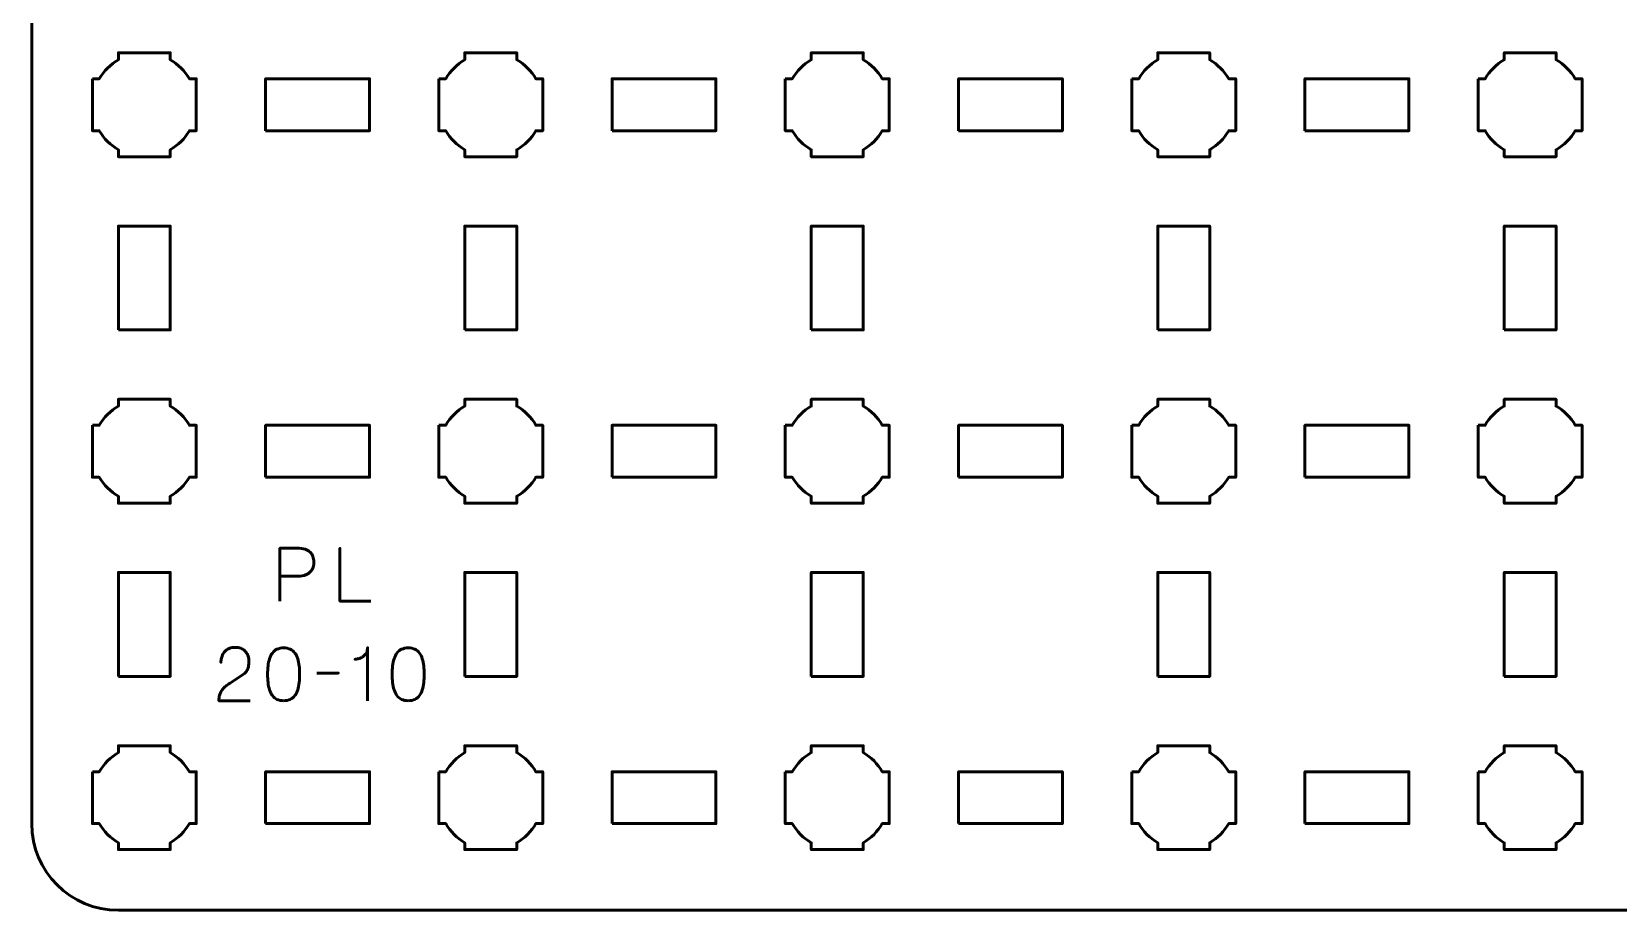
# Model space of a CAD drawing. Header units: centimetres. Extents: x -30.1 to 9.2, y -24.5 to -5.2.
# Drawn here: x -30.15 to -20.99, y -24.5 to -19.43 of the extents above; entities that cross this region are included whole.
import ezdxf

# ---------------------------------------------------------------- set-up
doc = ezdxf.new("R2010")
doc.units = ezdxf.units.CM
doc.header["$MEASUREMENT"] = 0
doc.layers.add('Layer 1', color=7, linetype='Continuous')

msp = doc.modelspace()

# ---------------------------------------------------------------- linework, layer by layer
at = {"layer": 'Layer 1', "color": 250, "lineweight": 53}
for points in [[(-28.8, -20), (-28.2, -20), (-28.2, -19.7), (-28.8, -19.7), (-28.8, -20)], [(-26.8, -20), (-26.2, -20), (-26.2, -19.7), (-26.8, -19.7), (-26.8, -20)], [(-24.8, -20), (-24.2, -20), (-24.2, -19.7), (-24.8, -19.7), (-24.8, -20)], [(-22.8, -20), (-22.2, -20), (-22.2, -19.7), (-22.8, -19.7), (-22.8, -20)], [(-29.65, -21.15), (-29.35, -21.15), (-29.35, -20.55), (-29.65, -20.55), (-29.65, -21.15)], [(-27.65, -21.15), (-27.35, -21.15), (-27.35, -20.55), (-27.65, -20.55), (-27.65, -21.15)], [(-25.65, -21.15), (-25.35, -21.15), (-25.35, -20.55), (-25.65, -20.55), (-25.65, -21.15)], [(-23.65, -21.15), (-23.35, -21.15), (-23.35, -20.55), (-23.65, -20.55), (-23.65, -21.15)], [(-21.65, -21.15), (-21.35, -21.15), (-21.35, -20.55), (-21.65, -20.55), (-21.65, -21.15)], [(-28.8, -22), (-28.2, -22), (-28.2, -21.7), (-28.8, -21.7), (-28.8, -22)], [(-26.8, -22), (-26.2, -22), (-26.2, -21.7), (-26.8, -21.7), (-26.8, -22)], [(-24.8, -22), (-24.2, -22), (-24.2, -21.7), (-24.8, -21.7), (-24.8, -22)], [(-22.8, -22), (-22.2, -22), (-22.2, -21.7), (-22.8, -21.7), (-22.8, -22)], [(-29.65, -23.15), (-29.35, -23.15), (-29.35, -22.55), (-29.65, -22.55), (-29.65, -23.15)], [(-27.65, -23.15), (-27.35, -23.15), (-27.35, -22.55), (-27.65, -22.55), (-27.65, -23.15)], [(-25.65, -23.15), (-25.35, -23.15), (-25.35, -22.55), (-25.65, -22.55), (-25.65, -23.15)], [(-23.65, -23.15), (-23.35, -23.15), (-23.35, -22.55), (-23.65, -22.55), (-23.65, -23.15)], [(-21.65, -23.15), (-21.35, -23.15), (-21.35, -22.55), (-21.65, -22.55), (-21.65, -23.15)], [(-28.8, -24), (-28.2, -24), (-28.2, -23.7), (-28.8, -23.7), (-28.8, -24)], [(-26.8, -24), (-26.2, -24), (-26.2, -23.7), (-26.8, -23.7), (-26.8, -24)], [(-24.8, -24), (-24.2, -24), (-24.2, -23.7), (-24.8, -23.7), (-24.8, -24)], [(-22.8, -24), (-22.2, -24), (-22.2, -23.7), (-22.8, -23.7), (-22.8, -24)]]:
    msp.add_lwpolyline(points, close=True, dxfattribs=at)
msp.add_open_spline([(-30.15, -24), (-30.15, -24), (-30.15, -5.7), (-30.15, -5.7), (-30.15, -5.7), (-30.15, -5.42391), (-29.92609, -5.2), (-29.65, -5.2), (-29.65, -5.2), (-29.65, -5.2), (8.65, -5.2), (8.65, -5.2), (8.65, -5.2), (8.92609, -5.2), (9.15, -5.42391), (9.15, -5.7), (9.15, -5.7), (9.15, -5.7), (9.15, -24), (9.15, -24), (9.15, -24), (9.15, -24.27609), (8.92609, -24.5), (8.65, -24.5), (8.65, -24.5), (8.65, -24.5), (-29.65, -24.5), (-29.65, -24.5), (-29.65, -24.5), (-29.92609, -24.5), (-30.15, -24.27609), (-30.15, -24)], degree=3, knots=[0, 0, 0, 0, 0.125, 0.125, 0.125, 0.125, 0.25, 0.25, 0.25, 0.25, 0.375, 0.375, 0.375, 0.375, 0.5, 0.5, 0.5, 0.5, 0.625, 0.625, 0.625, 0.625, 0.75, 0.75, 0.75, 0.75, 0.875, 0.875, 0.875, 0.875, 1, 1, 1, 1], dxfattribs=at)
at = {"layer": 'Layer 1', "lineweight": 53}
for points in [[(-29.8, -19.7), (-29.8, -19.7), (-29.75985, -19.7), (-29.75985, -19.7), (-29.75985, -19.7), (-29.7335, -19.65447), (-29.69553, -19.6165), (-29.65, -19.59015), (-29.65, -19.59015), (-29.65, -19.59015), (-29.65, -19.55), (-29.65, -19.55), (-29.65, -19.55), (-29.65, -19.55), (-29.5, -19.55), (-29.5, -19.55), (-29.5, -19.55), (-29.5, -19.55), (-29.35, -19.55), (-29.35, -19.55), (-29.35, -19.55), (-29.35, -19.55), (-29.35, -19.59015), (-29.35, -19.59015), (-29.35, -19.59015), (-29.30447, -19.6165), (-29.2665, -19.65447), (-29.24015, -19.7), (-29.24015, -19.7), (-29.24015, -19.7), (-29.2, -19.7), (-29.2, -19.7), (-29.2, -19.7), (-29.2, -19.7), (-29.2, -19.85), (-29.2, -19.85), (-29.2, -19.85), (-29.2, -19.85), (-29.2, -20), (-29.2, -20), (-29.2, -20), (-29.2, -20), (-29.24015, -20), (-29.24015, -20), (-29.24015, -20), (-29.2665, -20.04553), (-29.30447, -20.0835), (-29.35, -20.10985), (-29.35, -20.10985), (-29.35, -20.10985), (-29.35, -20.15), (-29.35, -20.15), (-29.35, -20.15), (-29.35, -20.15), (-29.5, -20.15), (-29.5, -20.15), (-29.5, -20.15), (-29.5, -20.15), (-29.65, -20.15), (-29.65, -20.15), (-29.65, -20.15), (-29.65, -20.15), (-29.65, -20.10985), (-29.65, -20.10985), (-29.65, -20.10985), (-29.69553, -20.0835), (-29.7335, -20.04553), (-29.75985, -20), (-29.75985, -20), (-29.75985, -20), (-29.8, -20), (-29.8, -20), (-29.8, -20), (-29.8, -20), (-29.8, -19.85), (-29.8, -19.85), (-29.8, -19.85), (-29.8, -19.85), (-29.8, -19.7), (-29.8, -19.7)], [(-27.8, -19.7), (-27.8, -19.7), (-27.75985, -19.7), (-27.75985, -19.7), (-27.75985, -19.7), (-27.7335, -19.65447), (-27.69553, -19.6165), (-27.65, -19.59015), (-27.65, -19.59015), (-27.65, -19.59015), (-27.65, -19.55), (-27.65, -19.55), (-27.65, -19.55), (-27.65, -19.55), (-27.5, -19.55), (-27.5, -19.55), (-27.5, -19.55), (-27.5, -19.55), (-27.35, -19.55), (-27.35, -19.55), (-27.35, -19.55), (-27.35, -19.55), (-27.35, -19.59015), (-27.35, -19.59015), (-27.35, -19.59015), (-27.30447, -19.6165), (-27.2665, -19.65447), (-27.24015, -19.7), (-27.24015, -19.7), (-27.24015, -19.7), (-27.2, -19.7), (-27.2, -19.7), (-27.2, -19.7), (-27.2, -19.7), (-27.2, -19.85), (-27.2, -19.85), (-27.2, -19.85), (-27.2, -19.85), (-27.2, -20), (-27.2, -20), (-27.2, -20), (-27.2, -20), (-27.24015, -20), (-27.24015, -20), (-27.24015, -20), (-27.2665, -20.04553), (-27.30447, -20.0835), (-27.35, -20.10985), (-27.35, -20.10985), (-27.35, -20.10985), (-27.35, -20.15), (-27.35, -20.15), (-27.35, -20.15), (-27.35, -20.15), (-27.5, -20.15), (-27.5, -20.15), (-27.5, -20.15), (-27.5, -20.15), (-27.65, -20.15), (-27.65, -20.15), (-27.65, -20.15), (-27.65, -20.15), (-27.65, -20.10985), (-27.65, -20.10985), (-27.65, -20.10985), (-27.69553, -20.0835), (-27.7335, -20.04553), (-27.75985, -20), (-27.75985, -20), (-27.75985, -20), (-27.8, -20), (-27.8, -20), (-27.8, -20), (-27.8, -20), (-27.8, -19.85), (-27.8, -19.85), (-27.8, -19.85), (-27.8, -19.85), (-27.8, -19.7), (-27.8, -19.7)], [(-25.8, -19.7), (-25.8, -19.7), (-25.75985, -19.7), (-25.75985, -19.7), (-25.75985, -19.7), (-25.7335, -19.65447), (-25.69553, -19.6165), (-25.65, -19.59015), (-25.65, -19.59015), (-25.65, -19.59015), (-25.65, -19.55), (-25.65, -19.55), (-25.65, -19.55), (-25.65, -19.55), (-25.5, -19.55), (-25.5, -19.55), (-25.5, -19.55), (-25.5, -19.55), (-25.35, -19.55), (-25.35, -19.55), (-25.35, -19.55), (-25.35, -19.55), (-25.35, -19.59015), (-25.35, -19.59015), (-25.35, -19.59015), (-25.30447, -19.6165), (-25.2665, -19.65447), (-25.24015, -19.7), (-25.24015, -19.7), (-25.24015, -19.7), (-25.2, -19.7), (-25.2, -19.7), (-25.2, -19.7), (-25.2, -19.7), (-25.2, -19.85), (-25.2, -19.85), (-25.2, -19.85), (-25.2, -19.85), (-25.2, -20), (-25.2, -20), (-25.2, -20), (-25.2, -20), (-25.24015, -20), (-25.24015, -20), (-25.24015, -20), (-25.2665, -20.04553), (-25.30447, -20.0835), (-25.35, -20.10985), (-25.35, -20.10985), (-25.35, -20.10985), (-25.35, -20.15), (-25.35, -20.15), (-25.35, -20.15), (-25.35, -20.15), (-25.5, -20.15), (-25.5, -20.15), (-25.5, -20.15), (-25.5, -20.15), (-25.65, -20.15), (-25.65, -20.15), (-25.65, -20.15), (-25.65, -20.15), (-25.65, -20.10985), (-25.65, -20.10985), (-25.65, -20.10985), (-25.69553, -20.0835), (-25.7335, -20.04553), (-25.75985, -20), (-25.75985, -20), (-25.75985, -20), (-25.8, -20), (-25.8, -20), (-25.8, -20), (-25.8, -20), (-25.8, -19.85), (-25.8, -19.85), (-25.8, -19.85), (-25.8, -19.85), (-25.8, -19.7), (-25.8, -19.7)], [(-23.8, -19.7), (-23.8, -19.7), (-23.75985, -19.7), (-23.75985, -19.7), (-23.75985, -19.7), (-23.7335, -19.65447), (-23.69553, -19.6165), (-23.65, -19.59015), (-23.65, -19.59015), (-23.65, -19.59015), (-23.65, -19.55), (-23.65, -19.55), (-23.65, -19.55), (-23.65, -19.55), (-23.5, -19.55), (-23.5, -19.55), (-23.5, -19.55), (-23.5, -19.55), (-23.35, -19.55), (-23.35, -19.55), (-23.35, -19.55), (-23.35, -19.55), (-23.35, -19.59015), (-23.35, -19.59015), (-23.35, -19.59015), (-23.30447, -19.6165), (-23.2665, -19.65447), (-23.24015, -19.7), (-23.24015, -19.7), (-23.24015, -19.7), (-23.2, -19.7), (-23.2, -19.7), (-23.2, -19.7), (-23.2, -19.7), (-23.2, -19.85), (-23.2, -19.85), (-23.2, -19.85), (-23.2, -19.85), (-23.2, -20), (-23.2, -20), (-23.2, -20), (-23.2, -20), (-23.24015, -20), (-23.24015, -20), (-23.24015, -20), (-23.2665, -20.04553), (-23.30447, -20.0835), (-23.35, -20.10985), (-23.35, -20.10985), (-23.35, -20.10985), (-23.35, -20.15), (-23.35, -20.15), (-23.35, -20.15), (-23.35, -20.15), (-23.5, -20.15), (-23.5, -20.15), (-23.5, -20.15), (-23.5, -20.15), (-23.65, -20.15), (-23.65, -20.15), (-23.65, -20.15), (-23.65, -20.15), (-23.65, -20.10985), (-23.65, -20.10985), (-23.65, -20.10985), (-23.69553, -20.0835), (-23.7335, -20.04553), (-23.75985, -20), (-23.75985, -20), (-23.75985, -20), (-23.8, -20), (-23.8, -20), (-23.8, -20), (-23.8, -20), (-23.8, -19.85), (-23.8, -19.85), (-23.8, -19.85), (-23.8, -19.85), (-23.8, -19.7), (-23.8, -19.7)], [(-21.8, -19.7), (-21.8, -19.7), (-21.75985, -19.7), (-21.75985, -19.7), (-21.75985, -19.7), (-21.7335, -19.65447), (-21.69553, -19.6165), (-21.65, -19.59015), (-21.65, -19.59015), (-21.65, -19.59015), (-21.65, -19.55), (-21.65, -19.55), (-21.65, -19.55), (-21.65, -19.55), (-21.5, -19.55), (-21.5, -19.55), (-21.5, -19.55), (-21.5, -19.55), (-21.35, -19.55), (-21.35, -19.55), (-21.35, -19.55), (-21.35, -19.55), (-21.35, -19.59015), (-21.35, -19.59015), (-21.35, -19.59015), (-21.30447, -19.6165), (-21.2665, -19.65447), (-21.24015, -19.7), (-21.24015, -19.7), (-21.24015, -19.7), (-21.2, -19.7), (-21.2, -19.7), (-21.2, -19.7), (-21.2, -19.7), (-21.2, -19.85), (-21.2, -19.85), (-21.2, -19.85), (-21.2, -19.85), (-21.2, -20), (-21.2, -20), (-21.2, -20), (-21.2, -20), (-21.24015, -20), (-21.24015, -20), (-21.24015, -20), (-21.2665, -20.04553), (-21.30447, -20.0835), (-21.35, -20.10985), (-21.35, -20.10985), (-21.35, -20.10985), (-21.35, -20.15), (-21.35, -20.15), (-21.35, -20.15), (-21.35, -20.15), (-21.5, -20.15), (-21.5, -20.15), (-21.5, -20.15), (-21.5, -20.15), (-21.65, -20.15), (-21.65, -20.15), (-21.65, -20.15), (-21.65, -20.15), (-21.65, -20.10985), (-21.65, -20.10985), (-21.65, -20.10985), (-21.69553, -20.0835), (-21.7335, -20.04553), (-21.75985, -20), (-21.75985, -20), (-21.75985, -20), (-21.8, -20), (-21.8, -20), (-21.8, -20), (-21.8, -20), (-21.8, -19.85), (-21.8, -19.85), (-21.8, -19.85), (-21.8, -19.85), (-21.8, -19.7), (-21.8, -19.7)], [(-29.8, -21.7), (-29.8, -21.7), (-29.75985, -21.7), (-29.75985, -21.7), (-29.75985, -21.7), (-29.7335, -21.65447), (-29.69553, -21.6165), (-29.65, -21.59015), (-29.65, -21.59015), (-29.65, -21.59015), (-29.65, -21.55), (-29.65, -21.55), (-29.65, -21.55), (-29.65, -21.55), (-29.5, -21.55), (-29.5, -21.55), (-29.5, -21.55), (-29.5, -21.55), (-29.35, -21.55), (-29.35, -21.55), (-29.35, -21.55), (-29.35, -21.55), (-29.35, -21.59015), (-29.35, -21.59015), (-29.35, -21.59015), (-29.30447, -21.6165), (-29.2665, -21.65447), (-29.24015, -21.7), (-29.24015, -21.7), (-29.24015, -21.7), (-29.2, -21.7), (-29.2, -21.7), (-29.2, -21.7), (-29.2, -21.7), (-29.2, -21.85), (-29.2, -21.85), (-29.2, -21.85), (-29.2, -21.85), (-29.2, -22), (-29.2, -22), (-29.2, -22), (-29.2, -22), (-29.24015, -22), (-29.24015, -22), (-29.24015, -22), (-29.2665, -22.04553), (-29.30447, -22.0835), (-29.35, -22.10985), (-29.35, -22.10985), (-29.35, -22.10985), (-29.35, -22.15), (-29.35, -22.15), (-29.35, -22.15), (-29.35, -22.15), (-29.5, -22.15), (-29.5, -22.15), (-29.5, -22.15), (-29.5, -22.15), (-29.65, -22.15), (-29.65, -22.15), (-29.65, -22.15), (-29.65, -22.15), (-29.65, -22.10985), (-29.65, -22.10985), (-29.65, -22.10985), (-29.69553, -22.0835), (-29.7335, -22.04553), (-29.75985, -22), (-29.75985, -22), (-29.75985, -22), (-29.8, -22), (-29.8, -22), (-29.8, -22), (-29.8, -22), (-29.8, -21.85), (-29.8, -21.85), (-29.8, -21.85), (-29.8, -21.85), (-29.8, -21.7), (-29.8, -21.7)], [(-27.8, -21.7), (-27.8, -21.7), (-27.75985, -21.7), (-27.75985, -21.7), (-27.75985, -21.7), (-27.7335, -21.65447), (-27.69553, -21.6165), (-27.65, -21.59015), (-27.65, -21.59015), (-27.65, -21.59015), (-27.65, -21.55), (-27.65, -21.55), (-27.65, -21.55), (-27.65, -21.55), (-27.5, -21.55), (-27.5, -21.55), (-27.5, -21.55), (-27.5, -21.55), (-27.35, -21.55), (-27.35, -21.55), (-27.35, -21.55), (-27.35, -21.55), (-27.35, -21.59015), (-27.35, -21.59015), (-27.35, -21.59015), (-27.30447, -21.6165), (-27.2665, -21.65447), (-27.24015, -21.7), (-27.24015, -21.7), (-27.24015, -21.7), (-27.2, -21.7), (-27.2, -21.7), (-27.2, -21.7), (-27.2, -21.7), (-27.2, -21.85), (-27.2, -21.85), (-27.2, -21.85), (-27.2, -21.85), (-27.2, -22), (-27.2, -22), (-27.2, -22), (-27.2, -22), (-27.24015, -22), (-27.24015, -22), (-27.24015, -22), (-27.2665, -22.04553), (-27.30447, -22.0835), (-27.35, -22.10985), (-27.35, -22.10985), (-27.35, -22.10985), (-27.35, -22.15), (-27.35, -22.15), (-27.35, -22.15), (-27.35, -22.15), (-27.5, -22.15), (-27.5, -22.15), (-27.5, -22.15), (-27.5, -22.15), (-27.65, -22.15), (-27.65, -22.15), (-27.65, -22.15), (-27.65, -22.15), (-27.65, -22.10985), (-27.65, -22.10985), (-27.65, -22.10985), (-27.69553, -22.0835), (-27.7335, -22.04553), (-27.75985, -22), (-27.75985, -22), (-27.75985, -22), (-27.8, -22), (-27.8, -22), (-27.8, -22), (-27.8, -22), (-27.8, -21.85), (-27.8, -21.85), (-27.8, -21.85), (-27.8, -21.85), (-27.8, -21.7), (-27.8, -21.7)], [(-25.8, -21.7), (-25.8, -21.7), (-25.75985, -21.7), (-25.75985, -21.7), (-25.75985, -21.7), (-25.7335, -21.65447), (-25.69553, -21.6165), (-25.65, -21.59015), (-25.65, -21.59015), (-25.65, -21.59015), (-25.65, -21.55), (-25.65, -21.55), (-25.65, -21.55), (-25.65, -21.55), (-25.5, -21.55), (-25.5, -21.55), (-25.5, -21.55), (-25.5, -21.55), (-25.35, -21.55), (-25.35, -21.55), (-25.35, -21.55), (-25.35, -21.55), (-25.35, -21.59015), (-25.35, -21.59015), (-25.35, -21.59015), (-25.30447, -21.6165), (-25.2665, -21.65447), (-25.24015, -21.7), (-25.24015, -21.7), (-25.24015, -21.7), (-25.2, -21.7), (-25.2, -21.7), (-25.2, -21.7), (-25.2, -21.7), (-25.2, -21.85), (-25.2, -21.85), (-25.2, -21.85), (-25.2, -21.85), (-25.2, -22), (-25.2, -22), (-25.2, -22), (-25.2, -22), (-25.24015, -22), (-25.24015, -22), (-25.24015, -22), (-25.2665, -22.04553), (-25.30447, -22.0835), (-25.35, -22.10985), (-25.35, -22.10985), (-25.35, -22.10985), (-25.35, -22.15), (-25.35, -22.15), (-25.35, -22.15), (-25.35, -22.15), (-25.5, -22.15), (-25.5, -22.15), (-25.5, -22.15), (-25.5, -22.15), (-25.65, -22.15), (-25.65, -22.15), (-25.65, -22.15), (-25.65, -22.15), (-25.65, -22.10985), (-25.65, -22.10985), (-25.65, -22.10985), (-25.69553, -22.0835), (-25.7335, -22.04553), (-25.75985, -22), (-25.75985, -22), (-25.75985, -22), (-25.8, -22), (-25.8, -22), (-25.8, -22), (-25.8, -22), (-25.8, -21.85), (-25.8, -21.85), (-25.8, -21.85), (-25.8, -21.85), (-25.8, -21.7), (-25.8, -21.7)], [(-23.8, -21.7), (-23.8, -21.7), (-23.75985, -21.7), (-23.75985, -21.7), (-23.75985, -21.7), (-23.7335, -21.65447), (-23.69553, -21.6165), (-23.65, -21.59015), (-23.65, -21.59015), (-23.65, -21.59015), (-23.65, -21.55), (-23.65, -21.55), (-23.65, -21.55), (-23.65, -21.55), (-23.5, -21.55), (-23.5, -21.55), (-23.5, -21.55), (-23.5, -21.55), (-23.35, -21.55), (-23.35, -21.55), (-23.35, -21.55), (-23.35, -21.55), (-23.35, -21.59015), (-23.35, -21.59015), (-23.35, -21.59015), (-23.30447, -21.6165), (-23.2665, -21.65447), (-23.24015, -21.7), (-23.24015, -21.7), (-23.24015, -21.7), (-23.2, -21.7), (-23.2, -21.7), (-23.2, -21.7), (-23.2, -21.7), (-23.2, -21.85), (-23.2, -21.85), (-23.2, -21.85), (-23.2, -21.85), (-23.2, -22), (-23.2, -22), (-23.2, -22), (-23.2, -22), (-23.24015, -22), (-23.24015, -22), (-23.24015, -22), (-23.2665, -22.04553), (-23.30447, -22.0835), (-23.35, -22.10985), (-23.35, -22.10985), (-23.35, -22.10985), (-23.35, -22.15), (-23.35, -22.15), (-23.35, -22.15), (-23.35, -22.15), (-23.5, -22.15), (-23.5, -22.15), (-23.5, -22.15), (-23.5, -22.15), (-23.65, -22.15), (-23.65, -22.15), (-23.65, -22.15), (-23.65, -22.15), (-23.65, -22.10985), (-23.65, -22.10985), (-23.65, -22.10985), (-23.69553, -22.0835), (-23.7335, -22.04553), (-23.75985, -22), (-23.75985, -22), (-23.75985, -22), (-23.8, -22), (-23.8, -22), (-23.8, -22), (-23.8, -22), (-23.8, -21.85), (-23.8, -21.85), (-23.8, -21.85), (-23.8, -21.85), (-23.8, -21.7), (-23.8, -21.7)], [(-21.8, -21.7), (-21.8, -21.7), (-21.75985, -21.7), (-21.75985, -21.7), (-21.75985, -21.7), (-21.7335, -21.65447), (-21.69553, -21.6165), (-21.65, -21.59015), (-21.65, -21.59015), (-21.65, -21.59015), (-21.65, -21.55), (-21.65, -21.55), (-21.65, -21.55), (-21.65, -21.55), (-21.5, -21.55), (-21.5, -21.55), (-21.5, -21.55), (-21.5, -21.55), (-21.35, -21.55), (-21.35, -21.55), (-21.35, -21.55), (-21.35, -21.55), (-21.35, -21.59015), (-21.35, -21.59015), (-21.35, -21.59015), (-21.30447, -21.6165), (-21.2665, -21.65447), (-21.24015, -21.7), (-21.24015, -21.7), (-21.24015, -21.7), (-21.2, -21.7), (-21.2, -21.7), (-21.2, -21.7), (-21.2, -21.7), (-21.2, -21.85), (-21.2, -21.85), (-21.2, -21.85), (-21.2, -21.85), (-21.2, -22), (-21.2, -22), (-21.2, -22), (-21.2, -22), (-21.24015, -22), (-21.24015, -22), (-21.24015, -22), (-21.2665, -22.04553), (-21.30447, -22.0835), (-21.35, -22.10985), (-21.35, -22.10985), (-21.35, -22.10985), (-21.35, -22.15), (-21.35, -22.15), (-21.35, -22.15), (-21.35, -22.15), (-21.5, -22.15), (-21.5, -22.15), (-21.5, -22.15), (-21.5, -22.15), (-21.65, -22.15), (-21.65, -22.15), (-21.65, -22.15), (-21.65, -22.15), (-21.65, -22.10985), (-21.65, -22.10985), (-21.65, -22.10985), (-21.69553, -22.0835), (-21.7335, -22.04553), (-21.75985, -22), (-21.75985, -22), (-21.75985, -22), (-21.8, -22), (-21.8, -22), (-21.8, -22), (-21.8, -22), (-21.8, -21.85), (-21.8, -21.85), (-21.8, -21.85), (-21.8, -21.85), (-21.8, -21.7), (-21.8, -21.7)], [(-29.8, -23.7), (-29.8, -23.7), (-29.75985, -23.7), (-29.75985, -23.7), (-29.75985, -23.7), (-29.7335, -23.65447), (-29.69553, -23.6165), (-29.65, -23.59015), (-29.65, -23.59015), (-29.65, -23.59015), (-29.65, -23.55), (-29.65, -23.55), (-29.65, -23.55), (-29.65, -23.55), (-29.5, -23.55), (-29.5, -23.55), (-29.5, -23.55), (-29.5, -23.55), (-29.35, -23.55), (-29.35, -23.55), (-29.35, -23.55), (-29.35, -23.55), (-29.35, -23.59015), (-29.35, -23.59015), (-29.35, -23.59015), (-29.30447, -23.6165), (-29.2665, -23.65447), (-29.24015, -23.7), (-29.24015, -23.7), (-29.24015, -23.7), (-29.2, -23.7), (-29.2, -23.7), (-29.2, -23.7), (-29.2, -23.7), (-29.2, -23.85), (-29.2, -23.85), (-29.2, -23.85), (-29.2, -23.85), (-29.2, -24), (-29.2, -24), (-29.2, -24), (-29.2, -24), (-29.24015, -24), (-29.24015, -24), (-29.24015, -24), (-29.2665, -24.04553), (-29.30447, -24.0835), (-29.35, -24.10985), (-29.35, -24.10985), (-29.35, -24.10985), (-29.35, -24.15), (-29.35, -24.15), (-29.35, -24.15), (-29.35, -24.15), (-29.5, -24.15), (-29.5, -24.15), (-29.5, -24.15), (-29.5, -24.15), (-29.65, -24.15), (-29.65, -24.15), (-29.65, -24.15), (-29.65, -24.15), (-29.65, -24.10985), (-29.65, -24.10985), (-29.65, -24.10985), (-29.69553, -24.0835), (-29.7335, -24.04553), (-29.75985, -24), (-29.75985, -24), (-29.75985, -24), (-29.8, -24), (-29.8, -24), (-29.8, -24), (-29.8, -24), (-29.8, -23.85), (-29.8, -23.85), (-29.8, -23.85), (-29.8, -23.85), (-29.8, -23.7), (-29.8, -23.7)], [(-27.8, -23.7), (-27.8, -23.7), (-27.75985, -23.7), (-27.75985, -23.7), (-27.75985, -23.7), (-27.7335, -23.65447), (-27.69553, -23.6165), (-27.65, -23.59015), (-27.65, -23.59015), (-27.65, -23.59015), (-27.65, -23.55), (-27.65, -23.55), (-27.65, -23.55), (-27.65, -23.55), (-27.5, -23.55), (-27.5, -23.55), (-27.5, -23.55), (-27.5, -23.55), (-27.35, -23.55), (-27.35, -23.55), (-27.35, -23.55), (-27.35, -23.55), (-27.35, -23.59015), (-27.35, -23.59015), (-27.35, -23.59015), (-27.30447, -23.6165), (-27.2665, -23.65447), (-27.24015, -23.7), (-27.24015, -23.7), (-27.24015, -23.7), (-27.2, -23.7), (-27.2, -23.7), (-27.2, -23.7), (-27.2, -23.7), (-27.2, -23.85), (-27.2, -23.85), (-27.2, -23.85), (-27.2, -23.85), (-27.2, -24), (-27.2, -24), (-27.2, -24), (-27.2, -24), (-27.24015, -24), (-27.24015, -24), (-27.24015, -24), (-27.2665, -24.04553), (-27.30447, -24.0835), (-27.35, -24.10985), (-27.35, -24.10985), (-27.35, -24.10985), (-27.35, -24.15), (-27.35, -24.15), (-27.35, -24.15), (-27.35, -24.15), (-27.5, -24.15), (-27.5, -24.15), (-27.5, -24.15), (-27.5, -24.15), (-27.65, -24.15), (-27.65, -24.15), (-27.65, -24.15), (-27.65, -24.15), (-27.65, -24.10985), (-27.65, -24.10985), (-27.65, -24.10985), (-27.69553, -24.0835), (-27.7335, -24.04553), (-27.75985, -24), (-27.75985, -24), (-27.75985, -24), (-27.8, -24), (-27.8, -24), (-27.8, -24), (-27.8, -24), (-27.8, -23.85), (-27.8, -23.85), (-27.8, -23.85), (-27.8, -23.85), (-27.8, -23.7), (-27.8, -23.7)], [(-25.8, -23.7), (-25.8, -23.7), (-25.75985, -23.7), (-25.75985, -23.7), (-25.75985, -23.7), (-25.7335, -23.65447), (-25.69553, -23.6165), (-25.65, -23.59015), (-25.65, -23.59015), (-25.65, -23.59015), (-25.65, -23.55), (-25.65, -23.55), (-25.65, -23.55), (-25.65, -23.55), (-25.5, -23.55), (-25.5, -23.55), (-25.5, -23.55), (-25.5, -23.55), (-25.35, -23.55), (-25.35, -23.55), (-25.35, -23.55), (-25.35, -23.55), (-25.35, -23.59015), (-25.35, -23.59015), (-25.35, -23.59015), (-25.30447, -23.6165), (-25.2665, -23.65447), (-25.24015, -23.7), (-25.24015, -23.7), (-25.24015, -23.7), (-25.2, -23.7), (-25.2, -23.7), (-25.2, -23.7), (-25.2, -23.7), (-25.2, -23.85), (-25.2, -23.85), (-25.2, -23.85), (-25.2, -23.85), (-25.2, -24), (-25.2, -24), (-25.2, -24), (-25.2, -24), (-25.24015, -24), (-25.24015, -24), (-25.24015, -24), (-25.2665, -24.04553), (-25.30447, -24.0835), (-25.35, -24.10985), (-25.35, -24.10985), (-25.35, -24.10985), (-25.35, -24.15), (-25.35, -24.15), (-25.35, -24.15), (-25.35, -24.15), (-25.5, -24.15), (-25.5, -24.15), (-25.5, -24.15), (-25.5, -24.15), (-25.65, -24.15), (-25.65, -24.15), (-25.65, -24.15), (-25.65, -24.15), (-25.65, -24.10985), (-25.65, -24.10985), (-25.65, -24.10985), (-25.69553, -24.0835), (-25.7335, -24.04553), (-25.75985, -24), (-25.75985, -24), (-25.75985, -24), (-25.8, -24), (-25.8, -24), (-25.8, -24), (-25.8, -24), (-25.8, -23.85), (-25.8, -23.85), (-25.8, -23.85), (-25.8, -23.85), (-25.8, -23.7), (-25.8, -23.7)], [(-23.8, -23.7), (-23.8, -23.7), (-23.75985, -23.7), (-23.75985, -23.7), (-23.75985, -23.7), (-23.7335, -23.65447), (-23.69553, -23.6165), (-23.65, -23.59015), (-23.65, -23.59015), (-23.65, -23.59015), (-23.65, -23.55), (-23.65, -23.55), (-23.65, -23.55), (-23.65, -23.55), (-23.5, -23.55), (-23.5, -23.55), (-23.5, -23.55), (-23.5, -23.55), (-23.35, -23.55), (-23.35, -23.55), (-23.35, -23.55), (-23.35, -23.55), (-23.35, -23.59015), (-23.35, -23.59015), (-23.35, -23.59015), (-23.30447, -23.6165), (-23.2665, -23.65447), (-23.24015, -23.7), (-23.24015, -23.7), (-23.24015, -23.7), (-23.2, -23.7), (-23.2, -23.7), (-23.2, -23.7), (-23.2, -23.7), (-23.2, -23.85), (-23.2, -23.85), (-23.2, -23.85), (-23.2, -23.85), (-23.2, -24), (-23.2, -24), (-23.2, -24), (-23.2, -24), (-23.24015, -24), (-23.24015, -24), (-23.24015, -24), (-23.2665, -24.04553), (-23.30447, -24.0835), (-23.35, -24.10985), (-23.35, -24.10985), (-23.35, -24.10985), (-23.35, -24.15), (-23.35, -24.15), (-23.35, -24.15), (-23.35, -24.15), (-23.5, -24.15), (-23.5, -24.15), (-23.5, -24.15), (-23.5, -24.15), (-23.65, -24.15), (-23.65, -24.15), (-23.65, -24.15), (-23.65, -24.15), (-23.65, -24.10985), (-23.65, -24.10985), (-23.65, -24.10985), (-23.69553, -24.0835), (-23.7335, -24.04553), (-23.75985, -24), (-23.75985, -24), (-23.75985, -24), (-23.8, -24), (-23.8, -24), (-23.8, -24), (-23.8, -24), (-23.8, -23.85), (-23.8, -23.85), (-23.8, -23.85), (-23.8, -23.85), (-23.8, -23.7), (-23.8, -23.7)], [(-21.8, -23.7), (-21.8, -23.7), (-21.75985, -23.7), (-21.75985, -23.7), (-21.75985, -23.7), (-21.7335, -23.65447), (-21.69553, -23.6165), (-21.65, -23.59015), (-21.65, -23.59015), (-21.65, -23.59015), (-21.65, -23.55), (-21.65, -23.55), (-21.65, -23.55), (-21.65, -23.55), (-21.5, -23.55), (-21.5, -23.55), (-21.5, -23.55), (-21.5, -23.55), (-21.35, -23.55), (-21.35, -23.55), (-21.35, -23.55), (-21.35, -23.55), (-21.35, -23.59015), (-21.35, -23.59015), (-21.35, -23.59015), (-21.30447, -23.6165), (-21.2665, -23.65447), (-21.24015, -23.7), (-21.24015, -23.7), (-21.24015, -23.7), (-21.2, -23.7), (-21.2, -23.7), (-21.2, -23.7), (-21.2, -23.7), (-21.2, -23.85), (-21.2, -23.85), (-21.2, -23.85), (-21.2, -23.85), (-21.2, -24), (-21.2, -24), (-21.2, -24), (-21.2, -24), (-21.24015, -24), (-21.24015, -24), (-21.24015, -24), (-21.2665, -24.04553), (-21.30447, -24.0835), (-21.35, -24.10985), (-21.35, -24.10985), (-21.35, -24.10985), (-21.35, -24.15), (-21.35, -24.15), (-21.35, -24.15), (-21.35, -24.15), (-21.5, -24.15), (-21.5, -24.15), (-21.5, -24.15), (-21.5, -24.15), (-21.65, -24.15), (-21.65, -24.15), (-21.65, -24.15), (-21.65, -24.15), (-21.65, -24.10985), (-21.65, -24.10985), (-21.65, -24.10985), (-21.69553, -24.0835), (-21.7335, -24.04553), (-21.75985, -24), (-21.75985, -24), (-21.75985, -24), (-21.8, -24), (-21.8, -24), (-21.8, -24), (-21.8, -24), (-21.8, -23.85), (-21.8, -23.85), (-21.8, -23.85), (-21.8, -23.85), (-21.8, -23.7), (-21.8, -23.7)]]:
    msp.add_open_spline(points, degree=3, knots=[0, 0, 0, 0, 0.05, 0.05, 0.05, 0.05, 0.1, 0.1, 0.1, 0.1, 0.15, 0.15, 0.15, 0.15, 0.2, 0.2, 0.2, 0.2, 0.25, 0.25, 0.25, 0.25, 0.3, 0.3, 0.3, 0.3, 0.35, 0.35, 0.35, 0.35, 0.4, 0.4, 0.4, 0.4, 0.45, 0.45, 0.45, 0.45, 0.5, 0.5, 0.5, 0.5, 0.55, 0.55, 0.55, 0.55, 0.6, 0.6, 0.6, 0.6, 0.65, 0.65, 0.65, 0.65, 0.7, 0.7, 0.7, 0.7, 0.75, 0.75, 0.75, 0.75, 0.8, 0.8, 0.8, 0.8, 0.85, 0.85, 0.85, 0.85, 0.9, 0.9, 0.9, 0.9, 0.95, 0.95, 0.95, 0.95, 1, 1, 1, 1], dxfattribs=at)
at = {"layer": 'Layer 1', "color": 5, "lineweight": 53}
for points, knots in [([(-28.71741, -22.71494), (-28.71741, -22.71494), (-28.71741, -22.40972), (-28.71741, -22.40972), (-28.71741, -22.40972), (-28.71741, -22.40972), (-28.62004, -22.40972), (-28.62004, -22.40972), (-28.62004, -22.40972), (-28.60057, -22.40979), (-28.58456, -22.41198), (-28.57193, -22.41621), (-28.57193, -22.41621), (-28.55937, -22.42037), (-28.54949, -22.42616), (-28.54236, -22.4335), (-28.54236, -22.4335), (-28.53524, -22.44076), (-28.53016, -22.44909), (-28.52705, -22.45847), (-28.52705, -22.45847), (-28.52402, -22.46786), (-28.52226, -22.47766), (-28.52183, -22.48804), (-28.52183, -22.48804), (-28.52134, -22.49841), (-28.52254, -22.50857), (-28.52536, -22.51844), (-28.52536, -22.51844), (-28.52825, -22.52832), (-28.53312, -22.53728), (-28.54011, -22.54533), (-28.54011, -22.54533), (-28.54702, -22.55337), (-28.5564, -22.55979), (-28.56819, -22.56452), (-28.56819, -22.56452), (-28.57997, -22.56931), (-28.59457, -22.57171), (-28.612, -22.57185), (-28.612, -22.57185), (-28.612, -22.57185), (-28.71741, -22.57185), (-28.71741, -22.57185), (-28.71741, -22.57185), (-28.71741, -22.57185), (-28.612, -22.57185), (-28.612, -22.57185), (-28.612, -22.57185), (-28.59493, -22.57171), (-28.58046, -22.56931), (-28.56875, -22.56452), (-28.56875, -22.56452), (-28.55697, -22.55979), (-28.54758, -22.55337), (-28.54053, -22.54533), (-28.54053, -22.54533), (-28.53354, -22.53728), (-28.52853, -22.52832), (-28.52557, -22.51844), (-28.52557, -22.51844), (-28.52261, -22.50857), (-28.52134, -22.49841), (-28.52183, -22.48804), (-28.52183, -22.48804), (-28.52226, -22.47766), (-28.52402, -22.46786), (-28.52719, -22.45847), (-28.52719, -22.45847), (-28.5303, -22.44909), (-28.53552, -22.44076), (-28.54265, -22.4335), (-28.54265, -22.4335), (-28.54984, -22.42616), (-28.55972, -22.42037), (-28.57228, -22.41621), (-28.57228, -22.41621), (-28.58491, -22.41198), (-28.60078, -22.40979), (-28.62004, -22.40972), (-28.62004, -22.40972), (-28.62004, -22.40972), (-28.71741, -22.40972), (-28.71741, -22.40972), (-28.71741, -22.40972), (-28.71741, -22.40972), (-28.71741, -22.71494), (-28.71741, -22.71494)], [0, 0, 0, 0, 0.0454545, 0.0454545, 0.0454545, 0.0454545, 0.0909091, 0.0909091, 0.0909091, 0.0909091, 0.1363636, 0.1363636, 0.1363636, 0.1363636, 0.1818182, 0.1818182, 0.1818182, 0.1818182, 0.2272727, 0.2272727, 0.2272727, 0.2272727, 0.2727273, 0.2727273, 0.2727273, 0.2727273, 0.3181818, 0.3181818, 0.3181818, 0.3181818, 0.3636364, 0.3636364, 0.3636364, 0.3636364, 0.4090909, 0.4090909, 0.4090909, 0.4090909, 0.4545455, 0.4545455, 0.4545455, 0.4545455, 0.5, 0.5, 0.5, 0.5, 0.5454545, 0.5454545, 0.5454545, 0.5454545, 0.5909091, 0.5909091, 0.5909091, 0.5909091, 0.6363636, 0.6363636, 0.6363636, 0.6363636, 0.6818182, 0.6818182, 0.6818182, 0.6818182, 0.7272727, 0.7272727, 0.7272727, 0.7272727, 0.7727273, 0.7727273, 0.7727273, 0.7727273, 0.8181818, 0.8181818, 0.8181818, 0.8181818, 0.8636364, 0.8636364, 0.8636364, 0.8636364, 0.9090909, 0.9090909, 0.9090909, 0.9090909, 0.9545455, 0.9545455, 0.9545455, 0.9545455, 1, 1, 1, 1]), ([(-28.19291, -22.71494), (-28.19291, -22.71494), (-28.37113, -22.71494), (-28.37113, -22.71494), (-28.37113, -22.71494), (-28.37113, -22.71494), (-28.37113, -22.40972), (-28.37113, -22.40972), (-28.37113, -22.40972), (-28.37113, -22.40972), (-28.37113, -22.71494), (-28.37113, -22.71494), (-28.37113, -22.71494), (-28.37113, -22.71494), (-28.19291, -22.71494), (-28.19291, -22.71494)], [0, 0, 0, 0, 0.25, 0.25, 0.25, 0.25, 0.5, 0.5, 0.5, 0.5, 0.75, 0.75, 0.75, 0.75, 1, 1, 1, 1]), ([(-28.88822, -23.29025), (-28.88822, -23.29025), (-29.06983, -23.29025), (-29.06983, -23.29025), (-29.06983, -23.29025), (-29.06948, -23.27797), (-29.06793, -23.26711), (-29.06531, -23.25779), (-29.06531, -23.25779), (-29.06263, -23.24848), (-29.05904, -23.2403), (-29.05459, -23.23324), (-29.05459, -23.23324), (-29.05007, -23.22619), (-29.04492, -23.21991), (-29.03907, -23.2144), (-29.03907, -23.2144), (-29.03321, -23.20883), (-29.02693, -23.20375), (-29.02016, -23.19895), (-29.02016, -23.19895), (-29.01339, -23.19422), (-29.0064, -23.1895), (-28.99913, -23.18484), (-28.99913, -23.18484), (-28.99913, -23.18484), (-28.92674, -23.13658), (-28.92674, -23.13658), (-28.92674, -23.13658), (-28.91934, -23.13136), (-28.91355, -23.12565), (-28.90946, -23.11951), (-28.90946, -23.11951), (-28.9053, -23.11337), (-28.9024, -23.10688), (-28.90064, -23.10003), (-28.90064, -23.10003), (-28.89895, -23.09326), (-28.89789, -23.08628), (-28.89754, -23.07922), (-28.89754, -23.07922), (-28.89718, -23.07209), (-28.89704, -23.06497), (-28.89711, -23.05784), (-28.89711, -23.05784), (-28.89711, -23.05199), (-28.89789, -23.04571), (-28.89944, -23.03893), (-28.89944, -23.03893), (-28.90106, -23.03223), (-28.9036, -23.02553), (-28.9072, -23.0189), (-28.9072, -23.0189), (-28.9108, -23.01226), (-28.9156, -23.0062), (-28.92159, -23.00069), (-28.92159, -23.00069), (-28.92759, -22.99526), (-28.935, -22.99089), (-28.94382, -22.98757), (-28.94382, -22.98757), (-28.95264, -22.98425), (-28.96301, -22.98256), (-28.975, -22.98249), (-28.975, -22.98249), (-28.98707, -22.98256), (-28.99772, -22.98425), (-29.0069, -22.9875), (-29.0069, -22.9875), (-29.01607, -22.99074), (-29.0239, -22.99526), (-29.03039, -23.00097), (-29.03039, -23.00097), (-29.03688, -23.00669), (-29.0421, -23.01332), (-29.04619, -23.02073), (-29.04619, -23.02073), (-29.05029, -23.02814), (-29.05325, -23.03604), (-29.05515, -23.04437), (-29.05515, -23.04437), (-29.05706, -23.05269), (-29.05798, -23.06116), (-29.05798, -23.0697), (-29.05798, -23.0697), (-29.05798, -23.06116), (-29.05706, -23.05269), (-29.05515, -23.04437), (-29.05515, -23.04437), (-29.05325, -23.03604), (-29.05029, -23.02814), (-29.04619, -23.02073), (-29.04619, -23.02073), (-29.0421, -23.01332), (-29.03688, -23.00669), (-29.03039, -23.00097), (-29.03039, -23.00097), (-29.0239, -22.99526), (-29.01607, -22.99074), (-29.0069, -22.9875), (-29.0069, -22.9875), (-28.99772, -22.98425), (-28.98707, -22.98256), (-28.975, -22.98249), (-28.975, -22.98249), (-28.96301, -22.98256), (-28.95264, -22.98425), (-28.94382, -22.98757), (-28.94382, -22.98757), (-28.935, -22.99089), (-28.92759, -22.99526), (-28.92159, -23.00069), (-28.92159, -23.00069), (-28.9156, -23.0062), (-28.9108, -23.01226), (-28.9072, -23.0189), (-28.9072, -23.0189), (-28.9036, -23.02553), (-28.90106, -23.03223), (-28.89944, -23.03893), (-28.89944, -23.03893), (-28.89789, -23.04571), (-28.89711, -23.05199), (-28.89711, -23.05784), (-28.89711, -23.05784), (-28.89704, -23.06497), (-28.89718, -23.07209), (-28.89754, -23.07922), (-28.89754, -23.07922), (-28.89789, -23.08628), (-28.89895, -23.09326), (-28.90064, -23.10003), (-28.90064, -23.10003), (-28.9024, -23.10688), (-28.9053, -23.11337), (-28.90946, -23.11951), (-28.90946, -23.11951), (-28.91355, -23.12565), (-28.91934, -23.13136), (-28.92674, -23.13658), (-28.92674, -23.13658), (-28.92674, -23.13658), (-28.99913, -23.18484), (-28.99913, -23.18484), (-28.99913, -23.18484), (-29.0064, -23.1895), (-29.01339, -23.19422), (-29.02016, -23.19895), (-29.02016, -23.19895), (-29.02693, -23.20375), (-29.03321, -23.20883), (-29.03907, -23.2144), (-29.03907, -23.2144), (-29.04492, -23.21991), (-29.05007, -23.22619), (-29.05459, -23.23324), (-29.05459, -23.23324), (-29.05904, -23.2403), (-29.06263, -23.24848), (-29.06531, -23.25779), (-29.06531, -23.25779), (-29.06793, -23.26711), (-29.06948, -23.27797), (-29.06983, -23.29025), (-29.06983, -23.29025), (-29.06983, -23.29025), (-28.88822, -23.29025), (-28.88822, -23.29025)], [0, 0, 0, 0, 0.0238095, 0.0238095, 0.0238095, 0.0238095, 0.047619, 0.047619, 0.047619, 0.047619, 0.0714286, 0.0714286, 0.0714286, 0.0714286, 0.0952381, 0.0952381, 0.0952381, 0.0952381, 0.1190476, 0.1190476, 0.1190476, 0.1190476, 0.1428571, 0.1428571, 0.1428571, 0.1428571, 0.1666667, 0.1666667, 0.1666667, 0.1666667, 0.1904762, 0.1904762, 0.1904762, 0.1904762, 0.2142857, 0.2142857, 0.2142857, 0.2142857, 0.2380952, 0.2380952, 0.2380952, 0.2380952, 0.2619048, 0.2619048, 0.2619048, 0.2619048, 0.2857143, 0.2857143, 0.2857143, 0.2857143, 0.3095238, 0.3095238, 0.3095238, 0.3095238, 0.3333333, 0.3333333, 0.3333333, 0.3333333, 0.3571429, 0.3571429, 0.3571429, 0.3571429, 0.3809524, 0.3809524, 0.3809524, 0.3809524, 0.4047619, 0.4047619, 0.4047619, 0.4047619, 0.4285714, 0.4285714, 0.4285714, 0.4285714, 0.452381, 0.452381, 0.452381, 0.452381, 0.4761905, 0.4761905, 0.4761905, 0.4761905, 0.5, 0.5, 0.5, 0.5, 0.5238095, 0.5238095, 0.5238095, 0.5238095, 0.547619, 0.547619, 0.547619, 0.547619, 0.5714286, 0.5714286, 0.5714286, 0.5714286, 0.5952381, 0.5952381, 0.5952381, 0.5952381, 0.6190476, 0.6190476, 0.6190476, 0.6190476, 0.6428571, 0.6428571, 0.6428571, 0.6428571, 0.6666667, 0.6666667, 0.6666667, 0.6666667, 0.6904762, 0.6904762, 0.6904762, 0.6904762, 0.7142857, 0.7142857, 0.7142857, 0.7142857, 0.7380952, 0.7380952, 0.7380952, 0.7380952, 0.7619048, 0.7619048, 0.7619048, 0.7619048, 0.7857143, 0.7857143, 0.7857143, 0.7857143, 0.8095238, 0.8095238, 0.8095238, 0.8095238, 0.8333333, 0.8333333, 0.8333333, 0.8333333, 0.8571429, 0.8571429, 0.8571429, 0.8571429, 0.8809524, 0.8809524, 0.8809524, 0.8809524, 0.9047619, 0.9047619, 0.9047619, 0.9047619, 0.9285714, 0.9285714, 0.9285714, 0.9285714, 0.952381, 0.952381, 0.952381, 0.952381, 0.9761905, 0.9761905, 0.9761905, 0.9761905, 1, 1, 1, 1]), ([(-28.69603, -23.29025), (-28.68122, -23.29018), (-28.66845, -23.28757), (-28.65779, -23.28249), (-28.65779, -23.28249), (-28.64721, -23.27741), (-28.63839, -23.27014), (-28.63134, -23.2609), (-28.63134, -23.2609), (-28.62435, -23.25159), (-28.61885, -23.24058), (-28.61476, -23.22788), (-28.61476, -23.22788), (-28.61073, -23.21518), (-28.60784, -23.20128), (-28.60622, -23.18604), (-28.60622, -23.18604), (-28.60452, -23.1708), (-28.60368, -23.15478), (-28.60375, -23.13785), (-28.60375, -23.13785), (-28.60368, -23.12099), (-28.60452, -23.10497), (-28.60622, -23.0898), (-28.60622, -23.0898), (-28.60784, -23.07463), (-28.61073, -23.06066), (-28.61476, -23.04796), (-28.61476, -23.04796), (-28.61885, -23.03533), (-28.62435, -23.02433), (-28.63134, -23.01494), (-28.63134, -23.01494), (-28.63839, -23.00563), (-28.64721, -22.99836), (-28.65779, -22.99328), (-28.65779, -22.99328), (-28.66845, -22.98813), (-28.68122, -22.98552), (-28.69603, -22.98545), (-28.69603, -22.98545), (-28.71085, -22.98552), (-28.72362, -22.98813), (-28.73428, -22.99328), (-28.73428, -22.99328), (-28.74486, -22.99836), (-28.75368, -23.00563), (-28.76073, -23.01494), (-28.76073, -23.01494), (-28.76772, -23.02433), (-28.77322, -23.03533), (-28.77731, -23.04796), (-28.77731, -23.04796), (-28.78134, -23.06066), (-28.78423, -23.07463), (-28.78585, -23.0898), (-28.78585, -23.0898), (-28.78754, -23.10497), (-28.78839, -23.12099), (-28.78832, -23.13785), (-28.78832, -23.13785), (-28.78839, -23.15478), (-28.78754, -23.1708), (-28.78585, -23.18604), (-28.78585, -23.18604), (-28.78423, -23.20128), (-28.78134, -23.21518), (-28.77731, -23.22788), (-28.77731, -23.22788), (-28.77322, -23.24058), (-28.76772, -23.25159), (-28.76073, -23.2609), (-28.76073, -23.2609), (-28.75368, -23.27014), (-28.74486, -23.27741), (-28.73428, -23.28249), (-28.73428, -23.28249), (-28.72362, -23.28757), (-28.71085, -23.29018), (-28.69603, -23.29025)], [0, 0, 0, 0, 0.05, 0.05, 0.05, 0.05, 0.1, 0.1, 0.1, 0.1, 0.15, 0.15, 0.15, 0.15, 0.2, 0.2, 0.2, 0.2, 0.25, 0.25, 0.25, 0.25, 0.3, 0.3, 0.3, 0.3, 0.35, 0.35, 0.35, 0.35, 0.4, 0.4, 0.4, 0.4, 0.45, 0.45, 0.45, 0.45, 0.5, 0.5, 0.5, 0.5, 0.55, 0.55, 0.55, 0.55, 0.6, 0.6, 0.6, 0.6, 0.65, 0.65, 0.65, 0.65, 0.7, 0.7, 0.7, 0.7, 0.75, 0.75, 0.75, 0.75, 0.8, 0.8, 0.8, 0.8, 0.85, 0.85, 0.85, 0.85, 0.9, 0.9, 0.9, 0.9, 0.95, 0.95, 0.95, 0.95, 1, 1, 1, 1]), ([(-28.69603, -23.29025), (-28.68122, -23.29018), (-28.66845, -23.28757), (-28.65779, -23.28249), (-28.65779, -23.28249), (-28.64721, -23.27741), (-28.63839, -23.27014), (-28.63134, -23.2609), (-28.63134, -23.2609), (-28.62435, -23.25159), (-28.61885, -23.24058), (-28.61476, -23.22788), (-28.61476, -23.22788), (-28.61073, -23.21518), (-28.60784, -23.20128), (-28.60622, -23.18604), (-28.60622, -23.18604), (-28.60452, -23.1708), (-28.60368, -23.15478), (-28.60375, -23.13785), (-28.60375, -23.13785), (-28.60368, -23.12099), (-28.60452, -23.10497), (-28.60622, -23.0898), (-28.60622, -23.0898), (-28.60784, -23.07463), (-28.61073, -23.06066), (-28.61476, -23.04796), (-28.61476, -23.04796), (-28.61885, -23.03533), (-28.62435, -23.02433), (-28.63134, -23.01494), (-28.63134, -23.01494), (-28.63839, -23.00563), (-28.64721, -22.99836), (-28.65779, -22.99328), (-28.65779, -22.99328), (-28.66845, -22.98813), (-28.68122, -22.98552), (-28.69603, -22.98545), (-28.69603, -22.98545), (-28.71085, -22.98552), (-28.72362, -22.98813), (-28.73428, -22.99328), (-28.73428, -22.99328), (-28.74486, -22.99836), (-28.75368, -23.00563), (-28.76073, -23.01494), (-28.76073, -23.01494), (-28.76772, -23.02433), (-28.77322, -23.03533), (-28.77731, -23.04796), (-28.77731, -23.04796), (-28.78134, -23.06066), (-28.78423, -23.07463), (-28.78585, -23.0898), (-28.78585, -23.0898), (-28.78754, -23.10497), (-28.78839, -23.12099), (-28.78832, -23.13785), (-28.78832, -23.13785), (-28.78839, -23.15478), (-28.78754, -23.1708), (-28.78585, -23.18604), (-28.78585, -23.18604), (-28.78423, -23.20128), (-28.78134, -23.21518), (-28.77731, -23.22788), (-28.77731, -23.22788), (-28.77322, -23.24058), (-28.76772, -23.25159), (-28.76073, -23.2609), (-28.76073, -23.2609), (-28.75368, -23.27014), (-28.74486, -23.27741), (-28.73428, -23.28249), (-28.73428, -23.28249), (-28.72362, -23.28757), (-28.71085, -23.29018), (-28.69603, -23.29025)], [0, 0, 0, 0, 0.05, 0.05, 0.05, 0.05, 0.1, 0.1, 0.1, 0.1, 0.15, 0.15, 0.15, 0.15, 0.2, 0.2, 0.2, 0.2, 0.25, 0.25, 0.25, 0.25, 0.3, 0.3, 0.3, 0.3, 0.35, 0.35, 0.35, 0.35, 0.4, 0.4, 0.4, 0.4, 0.45, 0.45, 0.45, 0.45, 0.5, 0.5, 0.5, 0.5, 0.55, 0.55, 0.55, 0.55, 0.6, 0.6, 0.6, 0.6, 0.65, 0.65, 0.65, 0.65, 0.7, 0.7, 0.7, 0.7, 0.75, 0.75, 0.75, 0.75, 0.8, 0.8, 0.8, 0.8, 0.85, 0.85, 0.85, 0.85, 0.9, 0.9, 0.9, 0.9, 0.95, 0.95, 0.95, 0.95, 1, 1, 1, 1]), ([(-28.21132, -23.29025), (-28.21132, -23.29025), (-28.21132, -22.98503), (-28.21132, -22.98503), (-28.21132, -22.98503), (-28.21139, -22.9954), (-28.21323, -23.00429), (-28.21676, -23.0117), (-28.21676, -23.0117), (-28.22021, -23.01918), (-28.2248, -23.02532), (-28.23044, -23.03025), (-28.23044, -23.03025), (-28.23609, -23.03519), (-28.24216, -23.03914), (-28.24865, -23.04211), (-28.24865, -23.04211), (-28.25514, -23.045), (-28.26142, -23.04719), (-28.26749, -23.04853), (-28.26749, -23.04853), (-28.27362, -23.04994), (-28.27885, -23.05079), (-28.28329, -23.05107), (-28.28329, -23.05107), (-28.27885, -23.05079), (-28.27362, -23.04994), (-28.26749, -23.04853), (-28.26749, -23.04853), (-28.26142, -23.04719), (-28.25514, -23.045), (-28.24865, -23.04211), (-28.24865, -23.04211), (-28.24216, -23.03914), (-28.23609, -23.03519), (-28.23044, -23.03025), (-28.23044, -23.03025), (-28.2248, -23.02532), (-28.22021, -23.01918), (-28.21676, -23.0117), (-28.21676, -23.0117), (-28.21323, -23.00429), (-28.21139, -22.9954), (-28.21132, -22.98503), (-28.21132, -22.98503), (-28.21132, -22.98503), (-28.21132, -23.29025), (-28.21132, -23.29025)], [0, 0, 0, 0, 0.0833333, 0.0833333, 0.0833333, 0.0833333, 0.1666667, 0.1666667, 0.1666667, 0.1666667, 0.25, 0.25, 0.25, 0.25, 0.3333333, 0.3333333, 0.3333333, 0.3333333, 0.4166667, 0.4166667, 0.4166667, 0.4166667, 0.5, 0.5, 0.5, 0.5, 0.5833333, 0.5833333, 0.5833333, 0.5833333, 0.6666667, 0.6666667, 0.6666667, 0.6666667, 0.75, 0.75, 0.75, 0.75, 0.8333333, 0.8333333, 0.8333333, 0.8333333, 0.9166667, 0.9166667, 0.9166667, 0.9166667, 1, 1, 1, 1]), ([(-27.9768, -23.29025), (-27.96199, -23.29018), (-27.94922, -23.28757), (-27.93856, -23.28249), (-27.93856, -23.28249), (-27.92798, -23.27741), (-27.91916, -23.27014), (-27.91211, -23.2609), (-27.91211, -23.2609), (-27.90512, -23.25159), (-27.89962, -23.24058), (-27.89553, -23.22788), (-27.89553, -23.22788), (-27.8915, -23.21518), (-27.88861, -23.20128), (-27.88699, -23.18604), (-27.88699, -23.18604), (-27.88529, -23.1708), (-27.88445, -23.15478), (-27.88452, -23.13785), (-27.88452, -23.13785), (-27.88445, -23.12099), (-27.88529, -23.10497), (-27.88699, -23.0898), (-27.88699, -23.0898), (-27.88861, -23.07463), (-27.8915, -23.06066), (-27.89553, -23.04796), (-27.89553, -23.04796), (-27.89962, -23.03533), (-27.90512, -23.02433), (-27.91211, -23.01494), (-27.91211, -23.01494), (-27.91916, -23.00563), (-27.92798, -22.99836), (-27.93856, -22.99328), (-27.93856, -22.99328), (-27.94922, -22.98813), (-27.96199, -22.98552), (-27.9768, -22.98545), (-27.9768, -22.98545), (-27.99162, -22.98552), (-28.00439, -22.98813), (-28.01505, -22.99328), (-28.01505, -22.99328), (-28.02563, -22.99836), (-28.03445, -23.00563), (-28.0415, -23.01494), (-28.0415, -23.01494), (-28.04849, -23.02433), (-28.05399, -23.03533), (-28.05808, -23.04796), (-28.05808, -23.04796), (-28.06211, -23.06066), (-28.065, -23.07463), (-28.06662, -23.0898), (-28.06662, -23.0898), (-28.06831, -23.10497), (-28.06916, -23.12099), (-28.06909, -23.13785), (-28.06909, -23.13785), (-28.06916, -23.15478), (-28.06831, -23.1708), (-28.06662, -23.18604), (-28.06662, -23.18604), (-28.065, -23.20128), (-28.06211, -23.21518), (-28.05808, -23.22788), (-28.05808, -23.22788), (-28.05399, -23.24058), (-28.04849, -23.25159), (-28.0415, -23.2609), (-28.0415, -23.2609), (-28.03445, -23.27014), (-28.02563, -23.27741), (-28.01505, -23.28249), (-28.01505, -23.28249), (-28.00439, -23.28757), (-27.99162, -23.29018), (-27.9768, -23.29025)], [0, 0, 0, 0, 0.05, 0.05, 0.05, 0.05, 0.1, 0.1, 0.1, 0.1, 0.15, 0.15, 0.15, 0.15, 0.2, 0.2, 0.2, 0.2, 0.25, 0.25, 0.25, 0.25, 0.3, 0.3, 0.3, 0.3, 0.35, 0.35, 0.35, 0.35, 0.4, 0.4, 0.4, 0.4, 0.45, 0.45, 0.45, 0.45, 0.5, 0.5, 0.5, 0.5, 0.55, 0.55, 0.55, 0.55, 0.6, 0.6, 0.6, 0.6, 0.65, 0.65, 0.65, 0.65, 0.7, 0.7, 0.7, 0.7, 0.75, 0.75, 0.75, 0.75, 0.8, 0.8, 0.8, 0.8, 0.85, 0.85, 0.85, 0.85, 0.9, 0.9, 0.9, 0.9, 0.95, 0.95, 0.95, 0.95, 1, 1, 1, 1]), ([(-27.9768, -23.29025), (-27.96199, -23.29018), (-27.94922, -23.28757), (-27.93856, -23.28249), (-27.93856, -23.28249), (-27.92798, -23.27741), (-27.91916, -23.27014), (-27.91211, -23.2609), (-27.91211, -23.2609), (-27.90512, -23.25159), (-27.89962, -23.24058), (-27.89553, -23.22788), (-27.89553, -23.22788), (-27.8915, -23.21518), (-27.88861, -23.20128), (-27.88699, -23.18604), (-27.88699, -23.18604), (-27.88529, -23.1708), (-27.88445, -23.15478), (-27.88452, -23.13785), (-27.88452, -23.13785), (-27.88445, -23.12099), (-27.88529, -23.10497), (-27.88699, -23.0898), (-27.88699, -23.0898), (-27.88861, -23.07463), (-27.8915, -23.06066), (-27.89553, -23.04796), (-27.89553, -23.04796), (-27.89962, -23.03533), (-27.90512, -23.02433), (-27.91211, -23.01494), (-27.91211, -23.01494), (-27.91916, -23.00563), (-27.92798, -22.99836), (-27.93856, -22.99328), (-27.93856, -22.99328), (-27.94922, -22.98813), (-27.96199, -22.98552), (-27.9768, -22.98545), (-27.9768, -22.98545), (-27.99162, -22.98552), (-28.00439, -22.98813), (-28.01505, -22.99328), (-28.01505, -22.99328), (-28.02563, -22.99836), (-28.03445, -23.00563), (-28.0415, -23.01494), (-28.0415, -23.01494), (-28.04849, -23.02433), (-28.05399, -23.03533), (-28.05808, -23.04796), (-28.05808, -23.04796), (-28.06211, -23.06066), (-28.065, -23.07463), (-28.06662, -23.0898), (-28.06662, -23.0898), (-28.06831, -23.10497), (-28.06916, -23.12099), (-28.06909, -23.13785), (-28.06909, -23.13785), (-28.06916, -23.15478), (-28.06831, -23.1708), (-28.06662, -23.18604), (-28.06662, -23.18604), (-28.065, -23.20128), (-28.06211, -23.21518), (-28.05808, -23.22788), (-28.05808, -23.22788), (-28.05399, -23.24058), (-28.04849, -23.25159), (-28.0415, -23.2609), (-28.0415, -23.2609), (-28.03445, -23.27014), (-28.02563, -23.27741), (-28.01505, -23.28249), (-28.01505, -23.28249), (-28.00439, -23.28757), (-27.99162, -23.29018), (-27.9768, -23.29025)], [0, 0, 0, 0, 0.05, 0.05, 0.05, 0.05, 0.1, 0.1, 0.1, 0.1, 0.15, 0.15, 0.15, 0.15, 0.2, 0.2, 0.2, 0.2, 0.25, 0.25, 0.25, 0.25, 0.3, 0.3, 0.3, 0.3, 0.35, 0.35, 0.35, 0.35, 0.4, 0.4, 0.4, 0.4, 0.45, 0.45, 0.45, 0.45, 0.5, 0.5, 0.5, 0.5, 0.55, 0.55, 0.55, 0.55, 0.6, 0.6, 0.6, 0.6, 0.65, 0.65, 0.65, 0.65, 0.7, 0.7, 0.7, 0.7, 0.75, 0.75, 0.75, 0.75, 0.8, 0.8, 0.8, 0.8, 0.85, 0.85, 0.85, 0.85, 0.9, 0.9, 0.9, 0.9, 0.95, 0.95, 0.95, 0.95, 1, 1, 1, 1]), ([(-28.50342, -23.13065), (-28.50342, -23.13065), (-28.38023, -23.13065), (-28.38023, -23.13065), (-28.38023, -23.13065), (-28.38023, -23.13065), (-28.50342, -23.13065), (-28.50342, -23.13065)], [0, 0, 0, 0, 0.5, 0.5, 0.5, 0.5, 1, 1, 1, 1])]:
    msp.add_open_spline(points, degree=3, knots=knots, dxfattribs=at)

doc.saveas('drawing.dxf')
